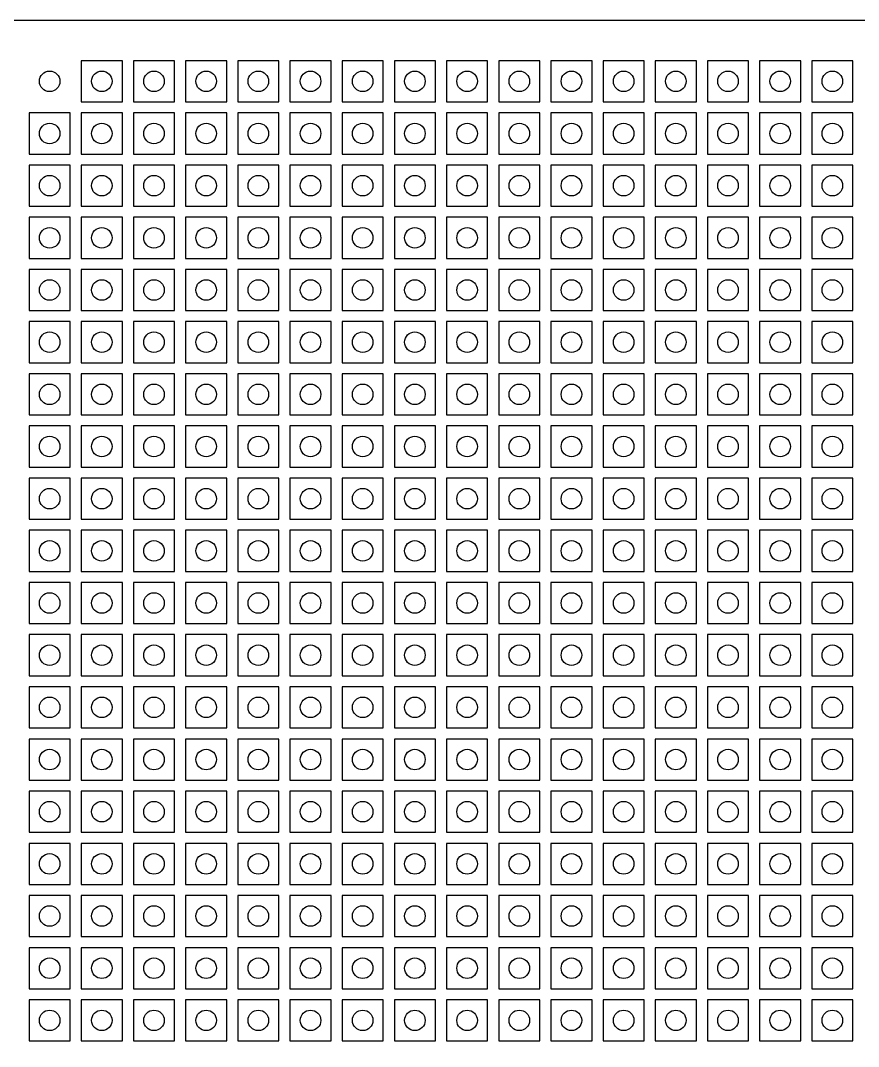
# Model space of a CAD drawing. Header units: millimetres. Extents: x 0 to 526, y 0 to 196.
# Drawn here: x 80 to 120.79, y 50.05 to 100 of the extents above; entities that cross this region are included whole.
import ezdxf

# ---------------------------------------------------------------- set-up
doc = ezdxf.new("R2010")
doc.units = ezdxf.units.MM

msp = doc.modelspace()

# ---------------------------------------------------------------- linework, layer by layer
for points in [[(0, 0), (0, 0), (160, 0), (160, 0), (160, 100), (160, 100), (0, 100), (0, 100)], [(82.956, 96.04), (82.956, 96.04), (84.956, 96.04), (84.956, 96.04), (84.956, 98.04), (84.956, 98.04), (82.956, 98.04), (82.956, 98.04)], [(85.496, 96.04), (85.496, 96.04), (87.496, 96.04), (87.496, 96.04), (87.496, 98.04), (87.496, 98.04), (85.496, 98.04), (85.496, 98.04)], [(88.036, 96.04), (88.036, 96.04), (90.036, 96.04), (90.036, 96.04), (90.036, 98.04), (90.036, 98.04), (88.036, 98.04), (88.036, 98.04)], [(90.576, 96.04), (90.576, 96.04), (92.576, 96.04), (92.576, 96.04), (92.576, 98.04), (92.576, 98.04), (90.576, 98.04), (90.576, 98.04)], [(93.116, 96.04), (93.116, 96.04), (95.116, 96.04), (95.116, 96.04), (95.116, 98.04), (95.116, 98.04), (93.116, 98.04), (93.116, 98.04)], [(95.656, 96.04), (95.656, 96.04), (97.656, 96.04), (97.656, 96.04), (97.656, 98.04), (97.656, 98.04), (95.656, 98.04), (95.656, 98.04)], [(98.196, 96.04), (98.196, 96.04), (100.196, 96.04), (100.196, 96.04), (100.196, 98.04), (100.196, 98.04), (98.196, 98.04), (98.196, 98.04)], [(100.736, 96.04), (100.736, 96.04), (102.736, 96.04), (102.736, 96.04), (102.736, 98.04), (102.736, 98.04), (100.736, 98.04), (100.736, 98.04)], [(103.276, 96.04), (103.276, 96.04), (105.276, 96.04), (105.276, 96.04), (105.276, 98.04), (105.276, 98.04), (103.276, 98.04), (103.276, 98.04)], [(105.816, 96.04), (105.816, 96.04), (107.816, 96.04), (107.816, 96.04), (107.816, 98.04), (107.816, 98.04), (105.816, 98.04), (105.816, 98.04)], [(108.356, 96.04), (108.356, 96.04), (110.356, 96.04), (110.356, 96.04), (110.356, 98.04), (110.356, 98.04), (108.356, 98.04), (108.356, 98.04)], [(110.896, 96.04), (110.896, 96.04), (112.896, 96.04), (112.896, 96.04), (112.896, 98.04), (112.896, 98.04), (110.896, 98.04), (110.896, 98.04)], [(113.436, 96.04), (113.436, 96.04), (115.436, 96.04), (115.436, 96.04), (115.436, 98.04), (115.436, 98.04), (113.436, 98.04), (113.436, 98.04)], [(115.976, 96.04), (115.976, 96.04), (117.976, 96.04), (117.976, 96.04), (117.976, 98.04), (117.976, 98.04), (115.976, 98.04), (115.976, 98.04)], [(118.516, 96.04), (118.516, 96.04), (120.516, 96.04), (120.516, 96.04), (120.516, 98.04), (120.516, 98.04), (118.516, 98.04), (118.516, 98.04)], [(80.416, 93.5), (80.416, 93.5), (82.416, 93.5), (82.416, 93.5), (82.416, 95.5), (82.416, 95.5), (80.416, 95.5), (80.416, 95.5)], [(82.956, 93.5), (82.956, 93.5), (84.956, 93.5), (84.956, 93.5), (84.956, 95.5), (84.956, 95.5), (82.956, 95.5), (82.956, 95.5)], [(85.496, 93.5), (85.496, 93.5), (87.496, 93.5), (87.496, 93.5), (87.496, 95.5), (87.496, 95.5), (85.496, 95.5), (85.496, 95.5)], [(88.036, 93.5), (88.036, 93.5), (90.036, 93.5), (90.036, 93.5), (90.036, 95.5), (90.036, 95.5), (88.036, 95.5), (88.036, 95.5)], [(90.576, 93.5), (90.576, 93.5), (92.576, 93.5), (92.576, 93.5), (92.576, 95.5), (92.576, 95.5), (90.576, 95.5), (90.576, 95.5)], [(93.116, 93.5), (93.116, 93.5), (95.116, 93.5), (95.116, 93.5), (95.116, 95.5), (95.116, 95.5), (93.116, 95.5), (93.116, 95.5)], [(95.656, 93.5), (95.656, 93.5), (97.656, 93.5), (97.656, 93.5), (97.656, 95.5), (97.656, 95.5), (95.656, 95.5), (95.656, 95.5)], [(98.196, 93.5), (98.196, 93.5), (100.196, 93.5), (100.196, 93.5), (100.196, 95.5), (100.196, 95.5), (98.196, 95.5), (98.196, 95.5)], [(100.736, 93.5), (100.736, 93.5), (102.736, 93.5), (102.736, 93.5), (102.736, 95.5), (102.736, 95.5), (100.736, 95.5), (100.736, 95.5)], [(103.276, 93.5), (103.276, 93.5), (105.276, 93.5), (105.276, 93.5), (105.276, 95.5), (105.276, 95.5), (103.276, 95.5), (103.276, 95.5)], [(105.816, 93.5), (105.816, 93.5), (107.816, 93.5), (107.816, 93.5), (107.816, 95.5), (107.816, 95.5), (105.816, 95.5), (105.816, 95.5)], [(108.356, 93.5), (108.356, 93.5), (110.356, 93.5), (110.356, 93.5), (110.356, 95.5), (110.356, 95.5), (108.356, 95.5), (108.356, 95.5)], [(110.896, 93.5), (110.896, 93.5), (112.896, 93.5), (112.896, 93.5), (112.896, 95.5), (112.896, 95.5), (110.896, 95.5), (110.896, 95.5)], [(113.436, 93.5), (113.436, 93.5), (115.436, 93.5), (115.436, 93.5), (115.436, 95.5), (115.436, 95.5), (113.436, 95.5), (113.436, 95.5)], [(115.976, 93.5), (115.976, 93.5), (117.976, 93.5), (117.976, 93.5), (117.976, 95.5), (117.976, 95.5), (115.976, 95.5), (115.976, 95.5)], [(118.516, 93.5), (118.516, 93.5), (120.516, 93.5), (120.516, 93.5), (120.516, 95.5), (120.516, 95.5), (118.516, 95.5), (118.516, 95.5)], [(80.416, 90.96), (80.416, 90.96), (82.416, 90.96), (82.416, 90.96), (82.416, 92.96), (82.416, 92.96), (80.416, 92.96), (80.416, 92.96)], [(82.956, 90.96), (82.956, 90.96), (84.956, 90.96), (84.956, 90.96), (84.956, 92.96), (84.956, 92.96), (82.956, 92.96), (82.956, 92.96)], [(85.496, 90.96), (85.496, 90.96), (87.496, 90.96), (87.496, 90.96), (87.496, 92.96), (87.496, 92.96), (85.496, 92.96), (85.496, 92.96)], [(88.036, 90.96), (88.036, 90.96), (90.036, 90.96), (90.036, 90.96), (90.036, 92.96), (90.036, 92.96), (88.036, 92.96), (88.036, 92.96)], [(90.576, 90.96), (90.576, 90.96), (92.576, 90.96), (92.576, 90.96), (92.576, 92.96), (92.576, 92.96), (90.576, 92.96), (90.576, 92.96)], [(93.116, 90.96), (93.116, 90.96), (95.116, 90.96), (95.116, 90.96), (95.116, 92.96), (95.116, 92.96), (93.116, 92.96), (93.116, 92.96)], [(95.656, 90.96), (95.656, 90.96), (97.656, 90.96), (97.656, 90.96), (97.656, 92.96), (97.656, 92.96), (95.656, 92.96), (95.656, 92.96)], [(98.196, 90.96), (98.196, 90.96), (100.196, 90.96), (100.196, 90.96), (100.196, 92.96), (100.196, 92.96), (98.196, 92.96), (98.196, 92.96)], [(100.736, 90.96), (100.736, 90.96), (102.736, 90.96), (102.736, 90.96), (102.736, 92.96), (102.736, 92.96), (100.736, 92.96), (100.736, 92.96)], [(103.276, 90.96), (103.276, 90.96), (105.276, 90.96), (105.276, 90.96), (105.276, 92.96), (105.276, 92.96), (103.276, 92.96), (103.276, 92.96)], [(105.816, 90.96), (105.816, 90.96), (107.816, 90.96), (107.816, 90.96), (107.816, 92.96), (107.816, 92.96), (105.816, 92.96), (105.816, 92.96)], [(108.356, 90.96), (108.356, 90.96), (110.356, 90.96), (110.356, 90.96), (110.356, 92.96), (110.356, 92.96), (108.356, 92.96), (108.356, 92.96)], [(110.896, 90.96), (110.896, 90.96), (112.896, 90.96), (112.896, 90.96), (112.896, 92.96), (112.896, 92.96), (110.896, 92.96), (110.896, 92.96)], [(113.436, 90.96), (113.436, 90.96), (115.436, 90.96), (115.436, 90.96), (115.436, 92.96), (115.436, 92.96), (113.436, 92.96), (113.436, 92.96)], [(115.976, 90.96), (115.976, 90.96), (117.976, 90.96), (117.976, 90.96), (117.976, 92.96), (117.976, 92.96), (115.976, 92.96), (115.976, 92.96)], [(118.516, 90.96), (118.516, 90.96), (120.516, 90.96), (120.516, 90.96), (120.516, 92.96), (120.516, 92.96), (118.516, 92.96), (118.516, 92.96)], [(80.416, 88.42), (80.416, 88.42), (82.416, 88.42), (82.416, 88.42), (82.416, 90.42), (82.416, 90.42), (80.416, 90.42), (80.416, 90.42)], [(82.956, 88.42), (82.956, 88.42), (84.956, 88.42), (84.956, 88.42), (84.956, 90.42), (84.956, 90.42), (82.956, 90.42), (82.956, 90.42)], [(85.496, 88.42), (85.496, 88.42), (87.496, 88.42), (87.496, 88.42), (87.496, 90.42), (87.496, 90.42), (85.496, 90.42), (85.496, 90.42)], [(88.036, 88.42), (88.036, 88.42), (90.036, 88.42), (90.036, 88.42), (90.036, 90.42), (90.036, 90.42), (88.036, 90.42), (88.036, 90.42)], [(90.576, 88.42), (90.576, 88.42), (92.576, 88.42), (92.576, 88.42), (92.576, 90.42), (92.576, 90.42), (90.576, 90.42), (90.576, 90.42)], [(93.116, 88.42), (93.116, 88.42), (95.116, 88.42), (95.116, 88.42), (95.116, 90.42), (95.116, 90.42), (93.116, 90.42), (93.116, 90.42)], [(95.656, 88.42), (95.656, 88.42), (97.656, 88.42), (97.656, 88.42), (97.656, 90.42), (97.656, 90.42), (95.656, 90.42), (95.656, 90.42)], [(98.196, 88.42), (98.196, 88.42), (100.196, 88.42), (100.196, 88.42), (100.196, 90.42), (100.196, 90.42), (98.196, 90.42), (98.196, 90.42)], [(100.736, 88.42), (100.736, 88.42), (102.736, 88.42), (102.736, 88.42), (102.736, 90.42), (102.736, 90.42), (100.736, 90.42), (100.736, 90.42)], [(103.276, 88.42), (103.276, 88.42), (105.276, 88.42), (105.276, 88.42), (105.276, 90.42), (105.276, 90.42), (103.276, 90.42), (103.276, 90.42)], [(105.816, 88.42), (105.816, 88.42), (107.816, 88.42), (107.816, 88.42), (107.816, 90.42), (107.816, 90.42), (105.816, 90.42), (105.816, 90.42)], [(108.356, 88.42), (108.356, 88.42), (110.356, 88.42), (110.356, 88.42), (110.356, 90.42), (110.356, 90.42), (108.356, 90.42), (108.356, 90.42)], [(110.896, 88.42), (110.896, 88.42), (112.896, 88.42), (112.896, 88.42), (112.896, 90.42), (112.896, 90.42), (110.896, 90.42), (110.896, 90.42)], [(113.436, 88.42), (113.436, 88.42), (115.436, 88.42), (115.436, 88.42), (115.436, 90.42), (115.436, 90.42), (113.436, 90.42), (113.436, 90.42)], [(115.976, 88.42), (115.976, 88.42), (117.976, 88.42), (117.976, 88.42), (117.976, 90.42), (117.976, 90.42), (115.976, 90.42), (115.976, 90.42)], [(118.516, 88.42), (118.516, 88.42), (120.516, 88.42), (120.516, 88.42), (120.516, 90.42), (120.516, 90.42), (118.516, 90.42), (118.516, 90.42)], [(80.416, 85.88), (80.416, 85.88), (82.416, 85.88), (82.416, 85.88), (82.416, 87.88), (82.416, 87.88), (80.416, 87.88), (80.416, 87.88)], [(82.956, 85.88), (82.956, 85.88), (84.956, 85.88), (84.956, 85.88), (84.956, 87.88), (84.956, 87.88), (82.956, 87.88), (82.956, 87.88)], [(85.496, 85.88), (85.496, 85.88), (87.496, 85.88), (87.496, 85.88), (87.496, 87.88), (87.496, 87.88), (85.496, 87.88), (85.496, 87.88)], [(88.036, 85.88), (88.036, 85.88), (90.036, 85.88), (90.036, 85.88), (90.036, 87.88), (90.036, 87.88), (88.036, 87.88), (88.036, 87.88)], [(90.576, 85.88), (90.576, 85.88), (92.576, 85.88), (92.576, 85.88), (92.576, 87.88), (92.576, 87.88), (90.576, 87.88), (90.576, 87.88)], [(93.116, 85.88), (93.116, 85.88), (95.116, 85.88), (95.116, 85.88), (95.116, 87.88), (95.116, 87.88), (93.116, 87.88), (93.116, 87.88)], [(95.656, 85.88), (95.656, 85.88), (97.656, 85.88), (97.656, 85.88), (97.656, 87.88), (97.656, 87.88), (95.656, 87.88), (95.656, 87.88)], [(98.196, 85.88), (98.196, 85.88), (100.196, 85.88), (100.196, 85.88), (100.196, 87.88), (100.196, 87.88), (98.196, 87.88), (98.196, 87.88)], [(100.736, 85.88), (100.736, 85.88), (102.736, 85.88), (102.736, 85.88), (102.736, 87.88), (102.736, 87.88), (100.736, 87.88), (100.736, 87.88)], [(103.276, 85.88), (103.276, 85.88), (105.276, 85.88), (105.276, 85.88), (105.276, 87.88), (105.276, 87.88), (103.276, 87.88), (103.276, 87.88)], [(105.816, 85.88), (105.816, 85.88), (107.816, 85.88), (107.816, 85.88), (107.816, 87.88), (107.816, 87.88), (105.816, 87.88), (105.816, 87.88)], [(108.356, 85.88), (108.356, 85.88), (110.356, 85.88), (110.356, 85.88), (110.356, 87.88), (110.356, 87.88), (108.356, 87.88), (108.356, 87.88)], [(110.896, 85.88), (110.896, 85.88), (112.896, 85.88), (112.896, 85.88), (112.896, 87.88), (112.896, 87.88), (110.896, 87.88), (110.896, 87.88)], [(113.436, 85.88), (113.436, 85.88), (115.436, 85.88), (115.436, 85.88), (115.436, 87.88), (115.436, 87.88), (113.436, 87.88), (113.436, 87.88)], [(115.976, 85.88), (115.976, 85.88), (117.976, 85.88), (117.976, 85.88), (117.976, 87.88), (117.976, 87.88), (115.976, 87.88), (115.976, 87.88)], [(118.516, 85.88), (118.516, 85.88), (120.516, 85.88), (120.516, 85.88), (120.516, 87.88), (120.516, 87.88), (118.516, 87.88), (118.516, 87.88)], [(80.416, 83.34), (80.416, 83.34), (82.416, 83.34), (82.416, 83.34), (82.416, 85.34), (82.416, 85.34), (80.416, 85.34), (80.416, 85.34)], [(82.956, 83.34), (82.956, 83.34), (84.956, 83.34), (84.956, 83.34), (84.956, 85.34), (84.956, 85.34), (82.956, 85.34), (82.956, 85.34)], [(85.496, 83.34), (85.496, 83.34), (87.496, 83.34), (87.496, 83.34), (87.496, 85.34), (87.496, 85.34), (85.496, 85.34), (85.496, 85.34)], [(88.036, 83.34), (88.036, 83.34), (90.036, 83.34), (90.036, 83.34), (90.036, 85.34), (90.036, 85.34), (88.036, 85.34), (88.036, 85.34)], [(90.576, 83.34), (90.576, 83.34), (92.576, 83.34), (92.576, 83.34), (92.576, 85.34), (92.576, 85.34), (90.576, 85.34), (90.576, 85.34)], [(93.116, 83.34), (93.116, 83.34), (95.116, 83.34), (95.116, 83.34), (95.116, 85.34), (95.116, 85.34), (93.116, 85.34), (93.116, 85.34)], [(95.656, 83.34), (95.656, 83.34), (97.656, 83.34), (97.656, 83.34), (97.656, 85.34), (97.656, 85.34), (95.656, 85.34), (95.656, 85.34)], [(98.196, 83.34), (98.196, 83.34), (100.196, 83.34), (100.196, 83.34), (100.196, 85.34), (100.196, 85.34), (98.196, 85.34), (98.196, 85.34)], [(100.736, 83.34), (100.736, 83.34), (102.736, 83.34), (102.736, 83.34), (102.736, 85.34), (102.736, 85.34), (100.736, 85.34), (100.736, 85.34)], [(103.276, 83.34), (103.276, 83.34), (105.276, 83.34), (105.276, 83.34), (105.276, 85.34), (105.276, 85.34), (103.276, 85.34), (103.276, 85.34)], [(105.816, 83.34), (105.816, 83.34), (107.816, 83.34), (107.816, 83.34), (107.816, 85.34), (107.816, 85.34), (105.816, 85.34), (105.816, 85.34)], [(108.356, 83.34), (108.356, 83.34), (110.356, 83.34), (110.356, 83.34), (110.356, 85.34), (110.356, 85.34), (108.356, 85.34), (108.356, 85.34)], [(110.896, 83.34), (110.896, 83.34), (112.896, 83.34), (112.896, 83.34), (112.896, 85.34), (112.896, 85.34), (110.896, 85.34), (110.896, 85.34)], [(113.436, 83.34), (113.436, 83.34), (115.436, 83.34), (115.436, 83.34), (115.436, 85.34), (115.436, 85.34), (113.436, 85.34), (113.436, 85.34)], [(115.976, 83.34), (115.976, 83.34), (117.976, 83.34), (117.976, 83.34), (117.976, 85.34), (117.976, 85.34), (115.976, 85.34), (115.976, 85.34)], [(118.516, 83.34), (118.516, 83.34), (120.516, 83.34), (120.516, 83.34), (120.516, 85.34), (120.516, 85.34), (118.516, 85.34), (118.516, 85.34)], [(80.416, 80.8), (80.416, 80.8), (82.416, 80.8), (82.416, 80.8), (82.416, 82.8), (82.416, 82.8), (80.416, 82.8), (80.416, 82.8)], [(82.956, 80.8), (82.956, 80.8), (84.956, 80.8), (84.956, 80.8), (84.956, 82.8), (84.956, 82.8), (82.956, 82.8), (82.956, 82.8)], [(85.496, 80.8), (85.496, 80.8), (87.496, 80.8), (87.496, 80.8), (87.496, 82.8), (87.496, 82.8), (85.496, 82.8), (85.496, 82.8)], [(88.036, 80.8), (88.036, 80.8), (90.036, 80.8), (90.036, 80.8), (90.036, 82.8), (90.036, 82.8), (88.036, 82.8), (88.036, 82.8)], [(90.576, 80.8), (90.576, 80.8), (92.576, 80.8), (92.576, 80.8), (92.576, 82.8), (92.576, 82.8), (90.576, 82.8), (90.576, 82.8)], [(93.116, 80.8), (93.116, 80.8), (95.116, 80.8), (95.116, 80.8), (95.116, 82.8), (95.116, 82.8), (93.116, 82.8), (93.116, 82.8)], [(95.656, 80.8), (95.656, 80.8), (97.656, 80.8), (97.656, 80.8), (97.656, 82.8), (97.656, 82.8), (95.656, 82.8), (95.656, 82.8)], [(98.196, 80.8), (98.196, 80.8), (100.196, 80.8), (100.196, 80.8), (100.196, 82.8), (100.196, 82.8), (98.196, 82.8), (98.196, 82.8)], [(100.736, 80.8), (100.736, 80.8), (102.736, 80.8), (102.736, 80.8), (102.736, 82.8), (102.736, 82.8), (100.736, 82.8), (100.736, 82.8)], [(103.276, 80.8), (103.276, 80.8), (105.276, 80.8), (105.276, 80.8), (105.276, 82.8), (105.276, 82.8), (103.276, 82.8), (103.276, 82.8)], [(105.816, 80.8), (105.816, 80.8), (107.816, 80.8), (107.816, 80.8), (107.816, 82.8), (107.816, 82.8), (105.816, 82.8), (105.816, 82.8)], [(108.356, 80.8), (108.356, 80.8), (110.356, 80.8), (110.356, 80.8), (110.356, 82.8), (110.356, 82.8), (108.356, 82.8), (108.356, 82.8)], [(110.896, 80.8), (110.896, 80.8), (112.896, 80.8), (112.896, 80.8), (112.896, 82.8), (112.896, 82.8), (110.896, 82.8), (110.896, 82.8)], [(113.436, 80.8), (113.436, 80.8), (115.436, 80.8), (115.436, 80.8), (115.436, 82.8), (115.436, 82.8), (113.436, 82.8), (113.436, 82.8)], [(115.976, 80.8), (115.976, 80.8), (117.976, 80.8), (117.976, 80.8), (117.976, 82.8), (117.976, 82.8), (115.976, 82.8), (115.976, 82.8)], [(118.516, 80.8), (118.516, 80.8), (120.516, 80.8), (120.516, 80.8), (120.516, 82.8), (120.516, 82.8), (118.516, 82.8), (118.516, 82.8)], [(80.416, 78.26), (80.416, 78.26), (82.416, 78.26), (82.416, 78.26), (82.416, 80.26), (82.416, 80.26), (80.416, 80.26), (80.416, 80.26)], [(82.956, 78.26), (82.956, 78.26), (84.956, 78.26), (84.956, 78.26), (84.956, 80.26), (84.956, 80.26), (82.956, 80.26), (82.956, 80.26)], [(85.496, 78.26), (85.496, 78.26), (87.496, 78.26), (87.496, 78.26), (87.496, 80.26), (87.496, 80.26), (85.496, 80.26), (85.496, 80.26)], [(88.036, 78.26), (88.036, 78.26), (90.036, 78.26), (90.036, 78.26), (90.036, 80.26), (90.036, 80.26), (88.036, 80.26), (88.036, 80.26)], [(90.576, 78.26), (90.576, 78.26), (92.576, 78.26), (92.576, 78.26), (92.576, 80.26), (92.576, 80.26), (90.576, 80.26), (90.576, 80.26)], [(93.116, 78.26), (93.116, 78.26), (95.116, 78.26), (95.116, 78.26), (95.116, 80.26), (95.116, 80.26), (93.116, 80.26), (93.116, 80.26)], [(95.656, 78.26), (95.656, 78.26), (97.656, 78.26), (97.656, 78.26), (97.656, 80.26), (97.656, 80.26), (95.656, 80.26), (95.656, 80.26)], [(98.196, 78.26), (98.196, 78.26), (100.196, 78.26), (100.196, 78.26), (100.196, 80.26), (100.196, 80.26), (98.196, 80.26), (98.196, 80.26)], [(100.736, 78.26), (100.736, 78.26), (102.736, 78.26), (102.736, 78.26), (102.736, 80.26), (102.736, 80.26), (100.736, 80.26), (100.736, 80.26)], [(103.276, 78.26), (103.276, 78.26), (105.276, 78.26), (105.276, 78.26), (105.276, 80.26), (105.276, 80.26), (103.276, 80.26), (103.276, 80.26)], [(105.816, 78.26), (105.816, 78.26), (107.816, 78.26), (107.816, 78.26), (107.816, 80.26), (107.816, 80.26), (105.816, 80.26), (105.816, 80.26)], [(108.356, 78.26), (108.356, 78.26), (110.356, 78.26), (110.356, 78.26), (110.356, 80.26), (110.356, 80.26), (108.356, 80.26), (108.356, 80.26)], [(110.896, 78.26), (110.896, 78.26), (112.896, 78.26), (112.896, 78.26), (112.896, 80.26), (112.896, 80.26), (110.896, 80.26), (110.896, 80.26)], [(113.436, 78.26), (113.436, 78.26), (115.436, 78.26), (115.436, 78.26), (115.436, 80.26), (115.436, 80.26), (113.436, 80.26), (113.436, 80.26)], [(115.976, 78.26), (115.976, 78.26), (117.976, 78.26), (117.976, 78.26), (117.976, 80.26), (117.976, 80.26), (115.976, 80.26), (115.976, 80.26)], [(118.516, 78.26), (118.516, 78.26), (120.516, 78.26), (120.516, 78.26), (120.516, 80.26), (120.516, 80.26), (118.516, 80.26), (118.516, 80.26)], [(80.416, 75.72), (80.416, 75.72), (82.416, 75.72), (82.416, 75.72), (82.416, 77.72), (82.416, 77.72), (80.416, 77.72), (80.416, 77.72)], [(82.956, 75.72), (82.956, 75.72), (84.956, 75.72), (84.956, 75.72), (84.956, 77.72), (84.956, 77.72), (82.956, 77.72), (82.956, 77.72)], [(85.496, 75.72), (85.496, 75.72), (87.496, 75.72), (87.496, 75.72), (87.496, 77.72), (87.496, 77.72), (85.496, 77.72), (85.496, 77.72)], [(88.036, 75.72), (88.036, 75.72), (90.036, 75.72), (90.036, 75.72), (90.036, 77.72), (90.036, 77.72), (88.036, 77.72), (88.036, 77.72)], [(90.576, 75.72), (90.576, 75.72), (92.576, 75.72), (92.576, 75.72), (92.576, 77.72), (92.576, 77.72), (90.576, 77.72), (90.576, 77.72)], [(93.116, 75.72), (93.116, 75.72), (95.116, 75.72), (95.116, 75.72), (95.116, 77.72), (95.116, 77.72), (93.116, 77.72), (93.116, 77.72)], [(95.656, 75.72), (95.656, 75.72), (97.656, 75.72), (97.656, 75.72), (97.656, 77.72), (97.656, 77.72), (95.656, 77.72), (95.656, 77.72)], [(98.196, 75.72), (98.196, 75.72), (100.196, 75.72), (100.196, 75.72), (100.196, 77.72), (100.196, 77.72), (98.196, 77.72), (98.196, 77.72)], [(100.736, 75.72), (100.736, 75.72), (102.736, 75.72), (102.736, 75.72), (102.736, 77.72), (102.736, 77.72), (100.736, 77.72), (100.736, 77.72)], [(103.276, 75.72), (103.276, 75.72), (105.276, 75.72), (105.276, 75.72), (105.276, 77.72), (105.276, 77.72), (103.276, 77.72), (103.276, 77.72)], [(105.816, 75.72), (105.816, 75.72), (107.816, 75.72), (107.816, 75.72), (107.816, 77.72), (107.816, 77.72), (105.816, 77.72), (105.816, 77.72)], [(108.356, 75.72), (108.356, 75.72), (110.356, 75.72), (110.356, 75.72), (110.356, 77.72), (110.356, 77.72), (108.356, 77.72), (108.356, 77.72)], [(110.896, 75.72), (110.896, 75.72), (112.896, 75.72), (112.896, 75.72), (112.896, 77.72), (112.896, 77.72), (110.896, 77.72), (110.896, 77.72)], [(113.436, 75.72), (113.436, 75.72), (115.436, 75.72), (115.436, 75.72), (115.436, 77.72), (115.436, 77.72), (113.436, 77.72), (113.436, 77.72)], [(115.976, 75.72), (115.976, 75.72), (117.976, 75.72), (117.976, 75.72), (117.976, 77.72), (117.976, 77.72), (115.976, 77.72), (115.976, 77.72)], [(118.516, 75.72), (118.516, 75.72), (120.516, 75.72), (120.516, 75.72), (120.516, 77.72), (120.516, 77.72), (118.516, 77.72), (118.516, 77.72)], [(80.416, 73.18), (80.416, 73.18), (82.416, 73.18), (82.416, 73.18), (82.416, 75.18), (82.416, 75.18), (80.416, 75.18), (80.416, 75.18)], [(82.956, 73.18), (82.956, 73.18), (84.956, 73.18), (84.956, 73.18), (84.956, 75.18), (84.956, 75.18), (82.956, 75.18), (82.956, 75.18)], [(85.496, 73.18), (85.496, 73.18), (87.496, 73.18), (87.496, 73.18), (87.496, 75.18), (87.496, 75.18), (85.496, 75.18), (85.496, 75.18)], [(88.036, 73.18), (88.036, 73.18), (90.036, 73.18), (90.036, 73.18), (90.036, 75.18), (90.036, 75.18), (88.036, 75.18), (88.036, 75.18)], [(90.576, 73.18), (90.576, 73.18), (92.576, 73.18), (92.576, 73.18), (92.576, 75.18), (92.576, 75.18), (90.576, 75.18), (90.576, 75.18)], [(93.116, 73.18), (93.116, 73.18), (95.116, 73.18), (95.116, 73.18), (95.116, 75.18), (95.116, 75.18), (93.116, 75.18), (93.116, 75.18)], [(95.656, 73.18), (95.656, 73.18), (97.656, 73.18), (97.656, 73.18), (97.656, 75.18), (97.656, 75.18), (95.656, 75.18), (95.656, 75.18)], [(98.196, 73.18), (98.196, 73.18), (100.196, 73.18), (100.196, 73.18), (100.196, 75.18), (100.196, 75.18), (98.196, 75.18), (98.196, 75.18)], [(100.736, 73.18), (100.736, 73.18), (102.736, 73.18), (102.736, 73.18), (102.736, 75.18), (102.736, 75.18), (100.736, 75.18), (100.736, 75.18)], [(103.276, 73.18), (103.276, 73.18), (105.276, 73.18), (105.276, 73.18), (105.276, 75.18), (105.276, 75.18), (103.276, 75.18), (103.276, 75.18)], [(105.816, 73.18), (105.816, 73.18), (107.816, 73.18), (107.816, 73.18), (107.816, 75.18), (107.816, 75.18), (105.816, 75.18), (105.816, 75.18)], [(108.356, 73.18), (108.356, 73.18), (110.356, 73.18), (110.356, 73.18), (110.356, 75.18), (110.356, 75.18), (108.356, 75.18), (108.356, 75.18)], [(110.896, 73.18), (110.896, 73.18), (112.896, 73.18), (112.896, 73.18), (112.896, 75.18), (112.896, 75.18), (110.896, 75.18), (110.896, 75.18)], [(113.436, 73.18), (113.436, 73.18), (115.436, 73.18), (115.436, 73.18), (115.436, 75.18), (115.436, 75.18), (113.436, 75.18), (113.436, 75.18)], [(115.976, 73.18), (115.976, 73.18), (117.976, 73.18), (117.976, 73.18), (117.976, 75.18), (117.976, 75.18), (115.976, 75.18), (115.976, 75.18)], [(118.516, 73.18), (118.516, 73.18), (120.516, 73.18), (120.516, 73.18), (120.516, 75.18), (120.516, 75.18), (118.516, 75.18), (118.516, 75.18)], [(80.416, 70.64), (80.416, 70.64), (82.416, 70.64), (82.416, 70.64), (82.416, 72.64), (82.416, 72.64), (80.416, 72.64), (80.416, 72.64)], [(82.956, 70.64), (82.956, 70.64), (84.956, 70.64), (84.956, 70.64), (84.956, 72.64), (84.956, 72.64), (82.956, 72.64), (82.956, 72.64)], [(85.496, 70.64), (85.496, 70.64), (87.496, 70.64), (87.496, 70.64), (87.496, 72.64), (87.496, 72.64), (85.496, 72.64), (85.496, 72.64)], [(88.036, 70.64), (88.036, 70.64), (90.036, 70.64), (90.036, 70.64), (90.036, 72.64), (90.036, 72.64), (88.036, 72.64), (88.036, 72.64)], [(90.576, 70.64), (90.576, 70.64), (92.576, 70.64), (92.576, 70.64), (92.576, 72.64), (92.576, 72.64), (90.576, 72.64), (90.576, 72.64)], [(93.116, 70.64), (93.116, 70.64), (95.116, 70.64), (95.116, 70.64), (95.116, 72.64), (95.116, 72.64), (93.116, 72.64), (93.116, 72.64)], [(95.656, 70.64), (95.656, 70.64), (97.656, 70.64), (97.656, 70.64), (97.656, 72.64), (97.656, 72.64), (95.656, 72.64), (95.656, 72.64)], [(98.196, 70.64), (98.196, 70.64), (100.196, 70.64), (100.196, 70.64), (100.196, 72.64), (100.196, 72.64), (98.196, 72.64), (98.196, 72.64)], [(100.736, 70.64), (100.736, 70.64), (102.736, 70.64), (102.736, 70.64), (102.736, 72.64), (102.736, 72.64), (100.736, 72.64), (100.736, 72.64)], [(103.276, 70.64), (103.276, 70.64), (105.276, 70.64), (105.276, 70.64), (105.276, 72.64), (105.276, 72.64), (103.276, 72.64), (103.276, 72.64)], [(105.816, 70.64), (105.816, 70.64), (107.816, 70.64), (107.816, 70.64), (107.816, 72.64), (107.816, 72.64), (105.816, 72.64), (105.816, 72.64)], [(108.356, 70.64), (108.356, 70.64), (110.356, 70.64), (110.356, 70.64), (110.356, 72.64), (110.356, 72.64), (108.356, 72.64), (108.356, 72.64)], [(110.896, 70.64), (110.896, 70.64), (112.896, 70.64), (112.896, 70.64), (112.896, 72.64), (112.896, 72.64), (110.896, 72.64), (110.896, 72.64)], [(113.436, 70.64), (113.436, 70.64), (115.436, 70.64), (115.436, 70.64), (115.436, 72.64), (115.436, 72.64), (113.436, 72.64), (113.436, 72.64)], [(115.976, 70.64), (115.976, 70.64), (117.976, 70.64), (117.976, 70.64), (117.976, 72.64), (117.976, 72.64), (115.976, 72.64), (115.976, 72.64)], [(118.516, 70.64), (118.516, 70.64), (120.516, 70.64), (120.516, 70.64), (120.516, 72.64), (120.516, 72.64), (118.516, 72.64), (118.516, 72.64)], [(80.416, 68.1), (80.416, 68.1), (82.416, 68.1), (82.416, 68.1), (82.416, 70.1), (82.416, 70.1), (80.416, 70.1), (80.416, 70.1)], [(82.956, 68.1), (82.956, 68.1), (84.956, 68.1), (84.956, 68.1), (84.956, 70.1), (84.956, 70.1), (82.956, 70.1), (82.956, 70.1)], [(85.496, 68.1), (85.496, 68.1), (87.496, 68.1), (87.496, 68.1), (87.496, 70.1), (87.496, 70.1), (85.496, 70.1), (85.496, 70.1)], [(88.036, 68.1), (88.036, 68.1), (90.036, 68.1), (90.036, 68.1), (90.036, 70.1), (90.036, 70.1), (88.036, 70.1), (88.036, 70.1)], [(90.576, 68.1), (90.576, 68.1), (92.576, 68.1), (92.576, 68.1), (92.576, 70.1), (92.576, 70.1), (90.576, 70.1), (90.576, 70.1)], [(93.116, 68.1), (93.116, 68.1), (95.116, 68.1), (95.116, 68.1), (95.116, 70.1), (95.116, 70.1), (93.116, 70.1), (93.116, 70.1)], [(95.656, 68.1), (95.656, 68.1), (97.656, 68.1), (97.656, 68.1), (97.656, 70.1), (97.656, 70.1), (95.656, 70.1), (95.656, 70.1)], [(98.196, 68.1), (98.196, 68.1), (100.196, 68.1), (100.196, 68.1), (100.196, 70.1), (100.196, 70.1), (98.196, 70.1), (98.196, 70.1)], [(100.736, 68.1), (100.736, 68.1), (102.736, 68.1), (102.736, 68.1), (102.736, 70.1), (102.736, 70.1), (100.736, 70.1), (100.736, 70.1)], [(103.276, 68.1), (103.276, 68.1), (105.276, 68.1), (105.276, 68.1), (105.276, 70.1), (105.276, 70.1), (103.276, 70.1), (103.276, 70.1)], [(105.816, 68.1), (105.816, 68.1), (107.816, 68.1), (107.816, 68.1), (107.816, 70.1), (107.816, 70.1), (105.816, 70.1), (105.816, 70.1)], [(108.356, 68.1), (108.356, 68.1), (110.356, 68.1), (110.356, 68.1), (110.356, 70.1), (110.356, 70.1), (108.356, 70.1), (108.356, 70.1)], [(110.896, 68.1), (110.896, 68.1), (112.896, 68.1), (112.896, 68.1), (112.896, 70.1), (112.896, 70.1), (110.896, 70.1), (110.896, 70.1)], [(113.436, 68.1), (113.436, 68.1), (115.436, 68.1), (115.436, 68.1), (115.436, 70.1), (115.436, 70.1), (113.436, 70.1), (113.436, 70.1)], [(115.976, 68.1), (115.976, 68.1), (117.976, 68.1), (117.976, 68.1), (117.976, 70.1), (117.976, 70.1), (115.976, 70.1), (115.976, 70.1)], [(118.516, 68.1), (118.516, 68.1), (120.516, 68.1), (120.516, 68.1), (120.516, 70.1), (120.516, 70.1), (118.516, 70.1), (118.516, 70.1)], [(80.416, 65.56), (80.416, 65.56), (82.416, 65.56), (82.416, 65.56), (82.416, 67.56), (82.416, 67.56), (80.416, 67.56), (80.416, 67.56)], [(82.956, 65.56), (82.956, 65.56), (84.956, 65.56), (84.956, 65.56), (84.956, 67.56), (84.956, 67.56), (82.956, 67.56), (82.956, 67.56)], [(85.496, 65.56), (85.496, 65.56), (87.496, 65.56), (87.496, 65.56), (87.496, 67.56), (87.496, 67.56), (85.496, 67.56), (85.496, 67.56)], [(88.036, 65.56), (88.036, 65.56), (90.036, 65.56), (90.036, 65.56), (90.036, 67.56), (90.036, 67.56), (88.036, 67.56), (88.036, 67.56)], [(90.576, 65.56), (90.576, 65.56), (92.576, 65.56), (92.576, 65.56), (92.576, 67.56), (92.576, 67.56), (90.576, 67.56), (90.576, 67.56)], [(93.116, 65.56), (93.116, 65.56), (95.116, 65.56), (95.116, 65.56), (95.116, 67.56), (95.116, 67.56), (93.116, 67.56), (93.116, 67.56)], [(95.656, 65.56), (95.656, 65.56), (97.656, 65.56), (97.656, 65.56), (97.656, 67.56), (97.656, 67.56), (95.656, 67.56), (95.656, 67.56)], [(98.196, 65.56), (98.196, 65.56), (100.196, 65.56), (100.196, 65.56), (100.196, 67.56), (100.196, 67.56), (98.196, 67.56), (98.196, 67.56)], [(100.736, 65.56), (100.736, 65.56), (102.736, 65.56), (102.736, 65.56), (102.736, 67.56), (102.736, 67.56), (100.736, 67.56), (100.736, 67.56)], [(103.276, 65.56), (103.276, 65.56), (105.276, 65.56), (105.276, 65.56), (105.276, 67.56), (105.276, 67.56), (103.276, 67.56), (103.276, 67.56)], [(105.816, 65.56), (105.816, 65.56), (107.816, 65.56), (107.816, 65.56), (107.816, 67.56), (107.816, 67.56), (105.816, 67.56), (105.816, 67.56)], [(108.356, 65.56), (108.356, 65.56), (110.356, 65.56), (110.356, 65.56), (110.356, 67.56), (110.356, 67.56), (108.356, 67.56), (108.356, 67.56)], [(110.896, 65.56), (110.896, 65.56), (112.896, 65.56), (112.896, 65.56), (112.896, 67.56), (112.896, 67.56), (110.896, 67.56), (110.896, 67.56)], [(113.436, 65.56), (113.436, 65.56), (115.436, 65.56), (115.436, 65.56), (115.436, 67.56), (115.436, 67.56), (113.436, 67.56), (113.436, 67.56)], [(115.976, 65.56), (115.976, 65.56), (117.976, 65.56), (117.976, 65.56), (117.976, 67.56), (117.976, 67.56), (115.976, 67.56), (115.976, 67.56)], [(118.516, 65.56), (118.516, 65.56), (120.516, 65.56), (120.516, 65.56), (120.516, 67.56), (120.516, 67.56), (118.516, 67.56), (118.516, 67.56)], [(80.416, 63.02), (80.416, 63.02), (82.416, 63.02), (82.416, 63.02), (82.416, 65.02), (82.416, 65.02), (80.416, 65.02), (80.416, 65.02)], [(82.956, 63.02), (82.956, 63.02), (84.956, 63.02), (84.956, 63.02), (84.956, 65.02), (84.956, 65.02), (82.956, 65.02), (82.956, 65.02)], [(85.496, 63.02), (85.496, 63.02), (87.496, 63.02), (87.496, 63.02), (87.496, 65.02), (87.496, 65.02), (85.496, 65.02), (85.496, 65.02)], [(88.036, 63.02), (88.036, 63.02), (90.036, 63.02), (90.036, 63.02), (90.036, 65.02), (90.036, 65.02), (88.036, 65.02), (88.036, 65.02)], [(90.576, 63.02), (90.576, 63.02), (92.576, 63.02), (92.576, 63.02), (92.576, 65.02), (92.576, 65.02), (90.576, 65.02), (90.576, 65.02)], [(93.116, 63.02), (93.116, 63.02), (95.116, 63.02), (95.116, 63.02), (95.116, 65.02), (95.116, 65.02), (93.116, 65.02), (93.116, 65.02)], [(95.656, 63.02), (95.656, 63.02), (97.656, 63.02), (97.656, 63.02), (97.656, 65.02), (97.656, 65.02), (95.656, 65.02), (95.656, 65.02)], [(98.196, 63.02), (98.196, 63.02), (100.196, 63.02), (100.196, 63.02), (100.196, 65.02), (100.196, 65.02), (98.196, 65.02), (98.196, 65.02)], [(100.736, 63.02), (100.736, 63.02), (102.736, 63.02), (102.736, 63.02), (102.736, 65.02), (102.736, 65.02), (100.736, 65.02), (100.736, 65.02)], [(103.276, 63.02), (103.276, 63.02), (105.276, 63.02), (105.276, 63.02), (105.276, 65.02), (105.276, 65.02), (103.276, 65.02), (103.276, 65.02)], [(105.816, 63.02), (105.816, 63.02), (107.816, 63.02), (107.816, 63.02), (107.816, 65.02), (107.816, 65.02), (105.816, 65.02), (105.816, 65.02)], [(108.356, 63.02), (108.356, 63.02), (110.356, 63.02), (110.356, 63.02), (110.356, 65.02), (110.356, 65.02), (108.356, 65.02), (108.356, 65.02)], [(110.896, 63.02), (110.896, 63.02), (112.896, 63.02), (112.896, 63.02), (112.896, 65.02), (112.896, 65.02), (110.896, 65.02), (110.896, 65.02)], [(113.436, 63.02), (113.436, 63.02), (115.436, 63.02), (115.436, 63.02), (115.436, 65.02), (115.436, 65.02), (113.436, 65.02), (113.436, 65.02)], [(115.976, 63.02), (115.976, 63.02), (117.976, 63.02), (117.976, 63.02), (117.976, 65.02), (117.976, 65.02), (115.976, 65.02), (115.976, 65.02)], [(118.516, 63.02), (118.516, 63.02), (120.516, 63.02), (120.516, 63.02), (120.516, 65.02), (120.516, 65.02), (118.516, 65.02), (118.516, 65.02)], [(80.416, 60.48), (80.416, 60.48), (82.416, 60.48), (82.416, 60.48), (82.416, 62.48), (82.416, 62.48), (80.416, 62.48), (80.416, 62.48)], [(82.956, 60.48), (82.956, 60.48), (84.956, 60.48), (84.956, 60.48), (84.956, 62.48), (84.956, 62.48), (82.956, 62.48), (82.956, 62.48)], [(85.496, 60.48), (85.496, 60.48), (87.496, 60.48), (87.496, 60.48), (87.496, 62.48), (87.496, 62.48), (85.496, 62.48), (85.496, 62.48)], [(88.036, 60.48), (88.036, 60.48), (90.036, 60.48), (90.036, 60.48), (90.036, 62.48), (90.036, 62.48), (88.036, 62.48), (88.036, 62.48)], [(90.576, 60.48), (90.576, 60.48), (92.576, 60.48), (92.576, 60.48), (92.576, 62.48), (92.576, 62.48), (90.576, 62.48), (90.576, 62.48)], [(93.116, 60.48), (93.116, 60.48), (95.116, 60.48), (95.116, 60.48), (95.116, 62.48), (95.116, 62.48), (93.116, 62.48), (93.116, 62.48)], [(95.656, 60.48), (95.656, 60.48), (97.656, 60.48), (97.656, 60.48), (97.656, 62.48), (97.656, 62.48), (95.656, 62.48), (95.656, 62.48)], [(98.196, 60.48), (98.196, 60.48), (100.196, 60.48), (100.196, 60.48), (100.196, 62.48), (100.196, 62.48), (98.196, 62.48), (98.196, 62.48)], [(100.736, 60.48), (100.736, 60.48), (102.736, 60.48), (102.736, 60.48), (102.736, 62.48), (102.736, 62.48), (100.736, 62.48), (100.736, 62.48)], [(103.276, 60.48), (103.276, 60.48), (105.276, 60.48), (105.276, 60.48), (105.276, 62.48), (105.276, 62.48), (103.276, 62.48), (103.276, 62.48)], [(105.816, 60.48), (105.816, 60.48), (107.816, 60.48), (107.816, 60.48), (107.816, 62.48), (107.816, 62.48), (105.816, 62.48), (105.816, 62.48)], [(108.356, 60.48), (108.356, 60.48), (110.356, 60.48), (110.356, 60.48), (110.356, 62.48), (110.356, 62.48), (108.356, 62.48), (108.356, 62.48)], [(110.896, 60.48), (110.896, 60.48), (112.896, 60.48), (112.896, 60.48), (112.896, 62.48), (112.896, 62.48), (110.896, 62.48), (110.896, 62.48)], [(113.436, 60.48), (113.436, 60.48), (115.436, 60.48), (115.436, 60.48), (115.436, 62.48), (115.436, 62.48), (113.436, 62.48), (113.436, 62.48)], [(115.976, 60.48), (115.976, 60.48), (117.976, 60.48), (117.976, 60.48), (117.976, 62.48), (117.976, 62.48), (115.976, 62.48), (115.976, 62.48)], [(118.516, 60.48), (118.516, 60.48), (120.516, 60.48), (120.516, 60.48), (120.516, 62.48), (120.516, 62.48), (118.516, 62.48), (118.516, 62.48)], [(80.416, 57.94), (80.416, 57.94), (82.416, 57.94), (82.416, 57.94), (82.416, 59.94), (82.416, 59.94), (80.416, 59.94), (80.416, 59.94)], [(82.956, 57.94), (82.956, 57.94), (84.956, 57.94), (84.956, 57.94), (84.956, 59.94), (84.956, 59.94), (82.956, 59.94), (82.956, 59.94)], [(85.496, 57.94), (85.496, 57.94), (87.496, 57.94), (87.496, 57.94), (87.496, 59.94), (87.496, 59.94), (85.496, 59.94), (85.496, 59.94)], [(88.036, 57.94), (88.036, 57.94), (90.036, 57.94), (90.036, 57.94), (90.036, 59.94), (90.036, 59.94), (88.036, 59.94), (88.036, 59.94)], [(90.576, 57.94), (90.576, 57.94), (92.576, 57.94), (92.576, 57.94), (92.576, 59.94), (92.576, 59.94), (90.576, 59.94), (90.576, 59.94)], [(93.116, 57.94), (93.116, 57.94), (95.116, 57.94), (95.116, 57.94), (95.116, 59.94), (95.116, 59.94), (93.116, 59.94), (93.116, 59.94)], [(95.656, 57.94), (95.656, 57.94), (97.656, 57.94), (97.656, 57.94), (97.656, 59.94), (97.656, 59.94), (95.656, 59.94), (95.656, 59.94)], [(98.196, 57.94), (98.196, 57.94), (100.196, 57.94), (100.196, 57.94), (100.196, 59.94), (100.196, 59.94), (98.196, 59.94), (98.196, 59.94)], [(100.736, 57.94), (100.736, 57.94), (102.736, 57.94), (102.736, 57.94), (102.736, 59.94), (102.736, 59.94), (100.736, 59.94), (100.736, 59.94)], [(103.276, 57.94), (103.276, 57.94), (105.276, 57.94), (105.276, 57.94), (105.276, 59.94), (105.276, 59.94), (103.276, 59.94), (103.276, 59.94)], [(105.816, 57.94), (105.816, 57.94), (107.816, 57.94), (107.816, 57.94), (107.816, 59.94), (107.816, 59.94), (105.816, 59.94), (105.816, 59.94)], [(108.356, 57.94), (108.356, 57.94), (110.356, 57.94), (110.356, 57.94), (110.356, 59.94), (110.356, 59.94), (108.356, 59.94), (108.356, 59.94)], [(110.896, 57.94), (110.896, 57.94), (112.896, 57.94), (112.896, 57.94), (112.896, 59.94), (112.896, 59.94), (110.896, 59.94), (110.896, 59.94)], [(113.436, 57.94), (113.436, 57.94), (115.436, 57.94), (115.436, 57.94), (115.436, 59.94), (115.436, 59.94), (113.436, 59.94), (113.436, 59.94)], [(115.976, 57.94), (115.976, 57.94), (117.976, 57.94), (117.976, 57.94), (117.976, 59.94), (117.976, 59.94), (115.976, 59.94), (115.976, 59.94)], [(118.516, 57.94), (118.516, 57.94), (120.516, 57.94), (120.516, 57.94), (120.516, 59.94), (120.516, 59.94), (118.516, 59.94), (118.516, 59.94)], [(80.416, 55.4), (80.416, 55.4), (82.416, 55.4), (82.416, 55.4), (82.416, 57.4), (82.416, 57.4), (80.416, 57.4), (80.416, 57.4)], [(82.956, 55.4), (82.956, 55.4), (84.956, 55.4), (84.956, 55.4), (84.956, 57.4), (84.956, 57.4), (82.956, 57.4), (82.956, 57.4)], [(85.496, 55.4), (85.496, 55.4), (87.496, 55.4), (87.496, 55.4), (87.496, 57.4), (87.496, 57.4), (85.496, 57.4), (85.496, 57.4)], [(88.036, 55.4), (88.036, 55.4), (90.036, 55.4), (90.036, 55.4), (90.036, 57.4), (90.036, 57.4), (88.036, 57.4), (88.036, 57.4)], [(90.576, 55.4), (90.576, 55.4), (92.576, 55.4), (92.576, 55.4), (92.576, 57.4), (92.576, 57.4), (90.576, 57.4), (90.576, 57.4)], [(93.116, 55.4), (93.116, 55.4), (95.116, 55.4), (95.116, 55.4), (95.116, 57.4), (95.116, 57.4), (93.116, 57.4), (93.116, 57.4)], [(95.656, 55.4), (95.656, 55.4), (97.656, 55.4), (97.656, 55.4), (97.656, 57.4), (97.656, 57.4), (95.656, 57.4), (95.656, 57.4)], [(98.196, 55.4), (98.196, 55.4), (100.196, 55.4), (100.196, 55.4), (100.196, 57.4), (100.196, 57.4), (98.196, 57.4), (98.196, 57.4)], [(100.736, 55.4), (100.736, 55.4), (102.736, 55.4), (102.736, 55.4), (102.736, 57.4), (102.736, 57.4), (100.736, 57.4), (100.736, 57.4)], [(103.276, 55.4), (103.276, 55.4), (105.276, 55.4), (105.276, 55.4), (105.276, 57.4), (105.276, 57.4), (103.276, 57.4), (103.276, 57.4)], [(105.816, 55.4), (105.816, 55.4), (107.816, 55.4), (107.816, 55.4), (107.816, 57.4), (107.816, 57.4), (105.816, 57.4), (105.816, 57.4)], [(108.356, 55.4), (108.356, 55.4), (110.356, 55.4), (110.356, 55.4), (110.356, 57.4), (110.356, 57.4), (108.356, 57.4), (108.356, 57.4)], [(110.896, 55.4), (110.896, 55.4), (112.896, 55.4), (112.896, 55.4), (112.896, 57.4), (112.896, 57.4), (110.896, 57.4), (110.896, 57.4)], [(113.436, 55.4), (113.436, 55.4), (115.436, 55.4), (115.436, 55.4), (115.436, 57.4), (115.436, 57.4), (113.436, 57.4), (113.436, 57.4)], [(115.976, 55.4), (115.976, 55.4), (117.976, 55.4), (117.976, 55.4), (117.976, 57.4), (117.976, 57.4), (115.976, 57.4), (115.976, 57.4)], [(118.516, 55.4), (118.516, 55.4), (120.516, 55.4), (120.516, 55.4), (120.516, 57.4), (120.516, 57.4), (118.516, 57.4), (118.516, 57.4)], [(80.416, 52.86), (80.416, 52.86), (82.416, 52.86), (82.416, 52.86), (82.416, 54.86), (82.416, 54.86), (80.416, 54.86), (80.416, 54.86)], [(82.956, 52.86), (82.956, 52.86), (84.956, 52.86), (84.956, 52.86), (84.956, 54.86), (84.956, 54.86), (82.956, 54.86), (82.956, 54.86)], [(85.496, 52.86), (85.496, 52.86), (87.496, 52.86), (87.496, 52.86), (87.496, 54.86), (87.496, 54.86), (85.496, 54.86), (85.496, 54.86)], [(88.036, 52.86), (88.036, 52.86), (90.036, 52.86), (90.036, 52.86), (90.036, 54.86), (90.036, 54.86), (88.036, 54.86), (88.036, 54.86)], [(90.576, 52.86), (90.576, 52.86), (92.576, 52.86), (92.576, 52.86), (92.576, 54.86), (92.576, 54.86), (90.576, 54.86), (90.576, 54.86)], [(93.116, 52.86), (93.116, 52.86), (95.116, 52.86), (95.116, 52.86), (95.116, 54.86), (95.116, 54.86), (93.116, 54.86), (93.116, 54.86)], [(95.656, 52.86), (95.656, 52.86), (97.656, 52.86), (97.656, 52.86), (97.656, 54.86), (97.656, 54.86), (95.656, 54.86), (95.656, 54.86)], [(98.196, 52.86), (98.196, 52.86), (100.196, 52.86), (100.196, 52.86), (100.196, 54.86), (100.196, 54.86), (98.196, 54.86), (98.196, 54.86)], [(100.736, 52.86), (100.736, 52.86), (102.736, 52.86), (102.736, 52.86), (102.736, 54.86), (102.736, 54.86), (100.736, 54.86), (100.736, 54.86)], [(103.276, 52.86), (103.276, 52.86), (105.276, 52.86), (105.276, 52.86), (105.276, 54.86), (105.276, 54.86), (103.276, 54.86), (103.276, 54.86)], [(105.816, 52.86), (105.816, 52.86), (107.816, 52.86), (107.816, 52.86), (107.816, 54.86), (107.816, 54.86), (105.816, 54.86), (105.816, 54.86)], [(108.356, 52.86), (108.356, 52.86), (110.356, 52.86), (110.356, 52.86), (110.356, 54.86), (110.356, 54.86), (108.356, 54.86), (108.356, 54.86)], [(110.896, 52.86), (110.896, 52.86), (112.896, 52.86), (112.896, 52.86), (112.896, 54.86), (112.896, 54.86), (110.896, 54.86), (110.896, 54.86)], [(113.436, 52.86), (113.436, 52.86), (115.436, 52.86), (115.436, 52.86), (115.436, 54.86), (115.436, 54.86), (113.436, 54.86), (113.436, 54.86)], [(115.976, 52.86), (115.976, 52.86), (117.976, 52.86), (117.976, 52.86), (117.976, 54.86), (117.976, 54.86), (115.976, 54.86), (115.976, 54.86)], [(118.516, 52.86), (118.516, 52.86), (120.516, 52.86), (120.516, 52.86), (120.516, 54.86), (120.516, 54.86), (118.516, 54.86), (118.516, 54.86)], [(80.416, 50.32), (80.416, 50.32), (82.416, 50.32), (82.416, 50.32), (82.416, 52.32), (82.416, 52.32), (80.416, 52.32), (80.416, 52.32)], [(82.956, 50.32), (82.956, 50.32), (84.956, 50.32), (84.956, 50.32), (84.956, 52.32), (84.956, 52.32), (82.956, 52.32), (82.956, 52.32)], [(85.496, 50.32), (85.496, 50.32), (87.496, 50.32), (87.496, 50.32), (87.496, 52.32), (87.496, 52.32), (85.496, 52.32), (85.496, 52.32)], [(88.036, 50.32), (88.036, 50.32), (90.036, 50.32), (90.036, 50.32), (90.036, 52.32), (90.036, 52.32), (88.036, 52.32), (88.036, 52.32)], [(90.576, 50.32), (90.576, 50.32), (92.576, 50.32), (92.576, 50.32), (92.576, 52.32), (92.576, 52.32), (90.576, 52.32), (90.576, 52.32)], [(93.116, 50.32), (93.116, 50.32), (95.116, 50.32), (95.116, 50.32), (95.116, 52.32), (95.116, 52.32), (93.116, 52.32), (93.116, 52.32)], [(95.656, 50.32), (95.656, 50.32), (97.656, 50.32), (97.656, 50.32), (97.656, 52.32), (97.656, 52.32), (95.656, 52.32), (95.656, 52.32)], [(98.196, 50.32), (98.196, 50.32), (100.196, 50.32), (100.196, 50.32), (100.196, 52.32), (100.196, 52.32), (98.196, 52.32), (98.196, 52.32)], [(100.736, 50.32), (100.736, 50.32), (102.736, 50.32), (102.736, 50.32), (102.736, 52.32), (102.736, 52.32), (100.736, 52.32), (100.736, 52.32)], [(103.276, 50.32), (103.276, 50.32), (105.276, 50.32), (105.276, 50.32), (105.276, 52.32), (105.276, 52.32), (103.276, 52.32), (103.276, 52.32)], [(105.816, 50.32), (105.816, 50.32), (107.816, 50.32), (107.816, 50.32), (107.816, 52.32), (107.816, 52.32), (105.816, 52.32), (105.816, 52.32)], [(108.356, 50.32), (108.356, 50.32), (110.356, 50.32), (110.356, 50.32), (110.356, 52.32), (110.356, 52.32), (108.356, 52.32), (108.356, 52.32)], [(110.896, 50.32), (110.896, 50.32), (112.896, 50.32), (112.896, 50.32), (112.896, 52.32), (112.896, 52.32), (110.896, 52.32), (110.896, 52.32)], [(113.436, 50.32), (113.436, 50.32), (115.436, 50.32), (115.436, 50.32), (115.436, 52.32), (115.436, 52.32), (113.436, 52.32), (113.436, 52.32)], [(115.976, 50.32), (115.976, 50.32), (117.976, 50.32), (117.976, 50.32), (117.976, 52.32), (117.976, 52.32), (115.976, 52.32), (115.976, 52.32)], [(118.516, 50.32), (118.516, 50.32), (120.516, 50.32), (120.516, 50.32), (120.516, 52.32), (120.516, 52.32), (118.516, 52.32), (118.516, 52.32)]]:
    msp.add_lwpolyline(points, close=True)
for centre in [(81.416, 97.04), (83.956, 97.04), (86.496, 97.04), (89.036, 97.04), (91.576, 97.04), (94.116, 97.04), (96.656, 97.04), (99.196, 97.04), (101.736, 97.04), (104.276, 97.04), (106.816, 97.04), (109.356, 97.04), (111.896, 97.04), (114.436, 97.04), (116.976, 97.04), (119.516, 97.04), (81.416, 94.5), (83.956, 94.5), (86.496, 94.5), (89.036, 94.5), (91.576, 94.5), (94.116, 94.5), (96.656, 94.5), (99.196, 94.5), (101.736, 94.5), (104.276, 94.5), (106.816, 94.5), (109.356, 94.5), (111.896, 94.5), (114.436, 94.5), (116.976, 94.5), (119.516, 94.5), (81.416, 91.96), (83.956, 91.96), (86.496, 91.96), (89.036, 91.96), (91.576, 91.96), (94.116, 91.96), (96.656, 91.96), (99.196, 91.96), (101.736, 91.96), (104.276, 91.96), (106.816, 91.96), (109.356, 91.96), (111.896, 91.96), (114.436, 91.96), (116.976, 91.96), (119.516, 91.96), (81.416, 89.42), (83.956, 89.42), (86.496, 89.42), (89.036, 89.42), (91.576, 89.42), (94.116, 89.42), (96.656, 89.42), (99.196, 89.42), (101.736, 89.42), (104.276, 89.42), (106.816, 89.42), (109.356, 89.42), (111.896, 89.42), (114.436, 89.42), (116.976, 89.42), (119.516, 89.42), (81.416, 86.88), (83.956, 86.88), (86.496, 86.88), (89.036, 86.88), (91.576, 86.88), (94.116, 86.88), (96.656, 86.88), (99.196, 86.88), (101.736, 86.88), (104.276, 86.88), (106.816, 86.88), (109.356, 86.88), (111.896, 86.88), (114.436, 86.88), (116.976, 86.88), (119.516, 86.88), (81.416, 84.34), (83.956, 84.34), (86.496, 84.34), (89.036, 84.34), (91.576, 84.34), (94.116, 84.34), (96.656, 84.34), (99.196, 84.34), (101.736, 84.34), (104.276, 84.34), (106.816, 84.34), (109.356, 84.34), (111.896, 84.34), (114.436, 84.34), (116.976, 84.34), (119.516, 84.34), (81.416, 81.8), (83.956, 81.8), (86.496, 81.8), (89.036, 81.8), (91.576, 81.8), (94.116, 81.8), (96.656, 81.8), (99.196, 81.8), (101.736, 81.8), (104.276, 81.8), (106.816, 81.8), (109.356, 81.8), (111.896, 81.8), (114.436, 81.8), (116.976, 81.8), (119.516, 81.8), (81.416, 79.26), (83.956, 79.26), (86.496, 79.26), (89.036, 79.26), (91.576, 79.26), (94.116, 79.26), (96.656, 79.26), (99.196, 79.26), (101.736, 79.26), (104.276, 79.26), (106.816, 79.26), (109.356, 79.26), (111.896, 79.26), (114.436, 79.26), (116.976, 79.26), (119.516, 79.26), (81.416, 76.72), (83.956, 76.72), (86.496, 76.72), (89.036, 76.72), (91.576, 76.72), (94.116, 76.72), (96.656, 76.72), (99.196, 76.72), (101.736, 76.72), (104.276, 76.72), (106.816, 76.72), (109.356, 76.72), (111.896, 76.72), (114.436, 76.72), (116.976, 76.72), (119.516, 76.72), (81.416, 74.18), (83.956, 74.18), (86.496, 74.18), (89.036, 74.18), (91.576, 74.18), (94.116, 74.18), (96.656, 74.18), (99.196, 74.18), (101.736, 74.18), (104.276, 74.18), (106.816, 74.18), (109.356, 74.18), (111.896, 74.18), (114.436, 74.18), (116.976, 74.18), (119.516, 74.18), (81.416, 71.64), (83.956, 71.64), (86.496, 71.64), (89.036, 71.64), (91.576, 71.64), (94.116, 71.64), (96.656, 71.64), (99.196, 71.64), (101.736, 71.64), (104.276, 71.64), (106.816, 71.64), (109.356, 71.64), (111.896, 71.64), (114.436, 71.64), (116.976, 71.64), (119.516, 71.64), (81.416, 69.1), (83.956, 69.1), (86.496, 69.1), (89.036, 69.1), (91.576, 69.1), (94.116, 69.1), (96.656, 69.1), (99.196, 69.1), (101.736, 69.1), (104.276, 69.1), (106.816, 69.1), (109.356, 69.1), (111.896, 69.1), (114.436, 69.1), (116.976, 69.1), (119.516, 69.1), (81.416, 66.56), (83.956, 66.56), (86.496, 66.56), (89.036, 66.56), (91.576, 66.56), (94.116, 66.56), (96.656, 66.56), (99.196, 66.56), (101.736, 66.56), (104.276, 66.56), (106.816, 66.56), (109.356, 66.56), (111.896, 66.56), (114.436, 66.56), (116.976, 66.56), (119.516, 66.56), (81.416, 64.02), (83.956, 64.02), (86.496, 64.02), (89.036, 64.02), (91.576, 64.02), (94.116, 64.02), (96.656, 64.02), (99.196, 64.02), (101.736, 64.02), (104.276, 64.02), (106.816, 64.02), (109.356, 64.02), (111.896, 64.02), (114.436, 64.02), (116.976, 64.02), (119.516, 64.02), (81.416, 61.48), (83.956, 61.48), (86.496, 61.48), (89.036, 61.48), (91.576, 61.48), (94.116, 61.48), (96.656, 61.48), (99.196, 61.48), (101.736, 61.48), (104.276, 61.48), (106.816, 61.48), (109.356, 61.48), (111.896, 61.48), (114.436, 61.48), (116.976, 61.48), (119.516, 61.48), (81.416, 58.94), (83.956, 58.94), (86.496, 58.94), (89.036, 58.94), (91.576, 58.94), (94.116, 58.94), (96.656, 58.94), (99.196, 58.94), (101.736, 58.94), (104.276, 58.94), (106.816, 58.94), (109.356, 58.94), (111.896, 58.94), (114.436, 58.94), (116.976, 58.94), (119.516, 58.94), (81.416, 56.4), (83.956, 56.4), (86.496, 56.4), (89.036, 56.4), (91.576, 56.4), (94.116, 56.4), (96.656, 56.4), (99.196, 56.4), (101.736, 56.4), (104.276, 56.4), (106.816, 56.4), (109.356, 56.4), (111.896, 56.4), (114.436, 56.4), (116.976, 56.4), (119.516, 56.4), (81.416, 53.86), (83.956, 53.86), (86.496, 53.86), (89.036, 53.86), (91.576, 53.86), (94.116, 53.86), (96.656, 53.86), (99.196, 53.86), (101.736, 53.86), (104.276, 53.86), (106.816, 53.86), (109.356, 53.86), (111.896, 53.86), (114.436, 53.86), (116.976, 53.86), (119.516, 53.86), (81.416, 51.32), (83.956, 51.32), (86.496, 51.32), (89.036, 51.32), (91.576, 51.32), (94.116, 51.32), (96.656, 51.32), (99.196, 51.32), (101.736, 51.32), (104.276, 51.32), (106.816, 51.32), (109.356, 51.32), (111.896, 51.32), (114.436, 51.32), (116.976, 51.32), (119.516, 51.32)]:
    msp.add_circle(centre, 0.5)

doc.saveas('drawing.dxf')
